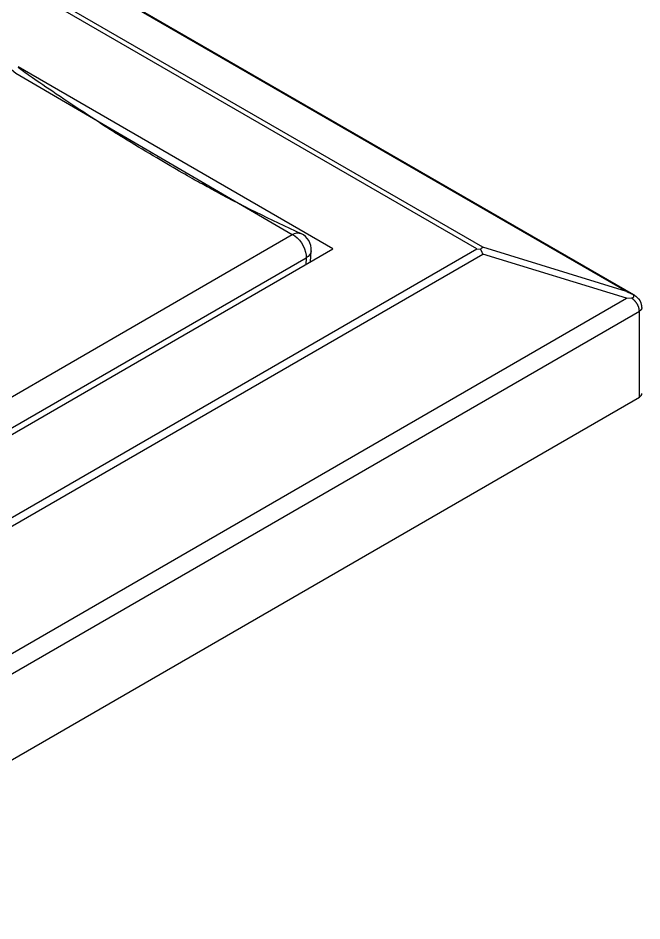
# Model space of a CAD drawing. Extents: x 2.69 to 8.09, y 2.38 to 7.06.
# Drawn here: x 7.6948 to 7.7643, y 6.7672 to 6.8676 of the extents above; entities that cross this region are included whole.
import ezdxf

# ---------------------------------------------------------------- set-up
doc = ezdxf.new("R2010")
doc.units = 0
doc.header["$LTSCALE"] = 0.5
doc.layers.add('TANGENT_LINES', color=7, linetype='CONTINUOUS')
doc.layers.add('VISIBLE', color=7, linetype='CONTINUOUS')

msp = doc.modelspace()

# ---------------------------------------------------------------- linework, layer by layer
at = {"layer": 'TANGENT_LINES'}
for p, q in [((7.762530315260667, 6.837219998584398), (7.652323583225156, 6.900847884211419)), ((7.746524847472947, 6.842133398466079), (7.661076170033426, 6.891467214782764)), ((7.745871370060289, 6.841944248722436), (7.66234757577178, 6.890166733247352)), ((7.662002999406045, 6.806975915908664), (7.725336382366651, 6.8435414611613)), ((7.662352950338486, 6.793724867205015), (7.745871370060289, 6.841944248722436)), ((7.663006427751143, 6.793159446237698), (7.746524847472947, 6.841378827755118)), ((7.762530315260667, 6.837219998584398), (7.746524847472947, 6.842133398466079)), ((7.762530315260895, 6.836465427873325), (7.74652484747295, 6.841378827755125)), ((7.663538410325955, 6.804383745323093), (7.726871793286561, 6.84094929057573)), ((7.726871793286589, 6.840949290575711), (7.726825442491883, 6.840190998641864)), ((7.663006427751422, 6.779005285333418), (7.762530315260946, 6.836465427873276)), ((7.763090233657725, 6.836965083790496), (7.763375715008312, 6.836830942835085)), ((7.663048921579811, 6.776757972021051), (7.763964751571986, 6.83502175291811)), ((7.763964751571986, 6.825469662104198), (7.763964751571986, 6.835021753028798))]:
    msp.add_line(p, q, dxfattribs=at)
for points in [[(7.636824915261114, 6.918239287757471), (7.664562399609069, 6.886813213435765), (7.694555140826914, 6.861501322718051), (7.725336382366669, 6.843541461161104)], [(7.725336382366669, 6.843541461161106), (7.725590385391637, 6.843658997084971), (7.725840849744281, 6.843717223369835), (7.726079524978536, 6.843714222006937), (7.726298548988973, 6.843650091862969)], [(7.725336382366656, 6.84354146116125), (7.725605545929326, 6.843388750635914), (7.725870125278849, 6.843178814995526), (7.726120226265933, 6.842919504945637), (7.726346496170837, 6.84262051758601), (7.726540473455559, 6.842293033780075), (7.726694904189595, 6.8419493000379), (7.726804013316269, 6.841602170548479), (7.726863720615448, 6.841264626487402), (7.726871793286525, 6.840949290575753)], [(7.727447931493447, 6.841740626100217), (7.727400024749061, 6.841517666155803), (7.727284978308516, 6.841306642740275), (7.727106821342542, 6.841114946341896), (7.726871793286525, 6.840949290575737)], [(7.763964751571986, 6.83502175291811), (7.763961867723823, 6.835055033198731), (7.763958887347592, 6.835088312313554), (7.763955713915232, 6.835121589096788), (7.763952250898677, 6.835154862382633), (7.763948401769861, 6.835188131005296), (7.763944070000718, 6.835221393798982), (7.763939159063185, 6.835254649597891), (7.763933572429194, 6.835287897236231), (7.763927213570682, 6.835321135548208), (7.763919985959584, 6.83535436336802), (7.763911793068792, 6.835387579529796), (7.763902563556522, 6.835420780748507), (7.76389231684554, 6.835453956101968), (7.7638810927982, 6.835487092948174), (7.763868931276845, 6.835520178645103), (7.763855872143828, 6.835553200550748), (7.763841955261494, 6.83558614602309), (7.763827220492194, 6.835619002420118), (7.763811707698277, 6.83565175709982), (7.76379545674209, 6.835684397420179), (7.763778507485981, 6.835716910739183), (7.7637608997923, 6.835749284414816), (7.763742673026486, 6.835781505725372), (7.763723846125504, 6.83581355867275), (7.763704410827702, 6.835845422896646), (7.763684356985616, 6.835877077734295), (7.763663674451783, 6.835908502522948), (7.763642353078738, 6.835939676599838), (7.76362038271902, 6.835970579302209), (7.763597753225164, 6.836001189967302), (7.763574454449708, 6.836031487932359), (7.763550476245187, 6.836061452534619), (7.763525808464141, 6.836091063111326), (7.763500440959102, 6.836120298999716), (7.763474363582791, 6.836149139537181), (7.763447577945716, 6.83617757350986), (7.76342012921944, 6.83620562471027), (7.763392072661395, 6.836233325036098), (7.763363463529013, 6.836260706385034), (7.76333435707973, 6.83628780065477), (7.76330480857098, 6.836314639742993), (7.763274873260194, 6.83634125554739), (7.763244606404805, 6.836367679965654), (7.763214063262252, 6.836393944895473), (7.763183299089965, 6.836420082234535), (7.763152369145375, 6.836446123880529), (7.763121328685918, 6.836472101731143), (7.763090232969029, 6.836498047684071)]]:
    msp.add_lwpolyline(points, dxfattribs=at)
at = {"layer": 'VISIBLE'}
for p, q in [((7.763349095082976, 6.836846596545106), (7.652134667678538, 6.901056275357503)), ((7.729862160747044, 6.841944248722436), (7.694810052080776, 6.862181592848424)), ((7.662352950338486, 6.802967788398196), (7.729862160747044, 6.841944248722436)), ((7.727371149222936, 6.840499237696372), (7.727447931493512, 6.841740626100192)), ((7.74587137006029, 6.841944248722436), (7.746288226510255, 6.841926111011997)), ((7.762530315260654, 6.83721999858436), (7.763090236556323, 6.836965083945688)), ((7.76253031526087, 6.836465427873154), (7.763090234675643, 6.836498048869613)), ((7.663048921579811, 6.767205881207139), (7.763964751571986, 6.825469662104198))]:
    msp.add_line(p, q, dxfattribs=at)
for points in [[(7.706103999234367, 6.85454568046695), (7.706047040284854, 6.854579954147653), (7.705982444829077, 6.854619291785549), (7.705902576360764, 6.854668757337834), (7.705799798373649, 6.854733414761696), (7.705666474361465, 6.854818328014335), (7.705495295247082, 6.85492834507396), (7.705284550181459, 6.855064621212611), (7.705037225845555, 6.855225213115095), (7.704756454470505, 6.85540808145835), (7.704445368287445, 6.855611186919298), (7.704107099527507, 6.855832490174872), (7.703744780421825, 6.856069951901997), (7.703361543201534, 6.856321532777605), (7.702960520097771, 6.856585193478627), (7.702544843341665, 6.856858894681986), (7.702117645164352, 6.857140597064616), (7.70168205779697, 6.857428261303446), (7.701241213470648, 6.8577198480754), (7.700798244416525, 6.858013318057415), (7.700356282865733, 6.858306631926415), (7.699918461049403, 6.85859775035933), (7.699487911198675, 6.858884634033089), (7.699067765544681, 6.85916524362462), (7.698661156318558, 6.859437539810858), (7.698271215751433, 6.859699483268724), (7.697901076074446, 6.85994903467515), (7.69755386951873, 6.860184154707067), (7.6972325938613, 6.860402890575038), (7.696937585290632, 6.860605002467495), (7.69666673781434, 6.86079182234165), (7.696417854969301, 6.860964740380984), (7.696188740292387, 6.86112514676898), (7.695977197320474, 6.861274431689119), (7.69578102959044, 6.861413985324885), (7.695598040639154, 6.861545197859757), (7.695426034003495, 6.861669459477219), (7.695262813220335, 6.861788160360753), (7.695106181826553, 6.861902690693841), (7.69495394335902, 6.862014440659964), (7.694803901354613, 6.862124800442606)], [(7.716226234255251, 6.848659793608746), (7.716043484929999, 6.84875742510666), (7.715859398751923, 6.848855920370749), (7.715672638868196, 6.848956143167181), (7.715481868425993, 6.849058957262129), (7.715285750572487, 6.849165226421766), (7.715082948454855, 6.849275814412265), (7.71487212522027, 6.849391584999799), (7.714651944015908, 6.849513401950535), (7.714421067988942, 6.84964212903065), (7.714178160286547, 6.849778630006314), (7.7139218840559, 6.849923768643702), (7.713650969860881, 6.850078365149762), (7.713365243784637, 6.850242531895494), (7.713065421946075, 6.850415806182784), (7.712752246227421, 6.850597708667339), (7.712426458510899, 6.850787760004867), (7.712088800678738, 6.850985480851076), (7.711740014613168, 6.851190391861674), (7.711380842196414, 6.851402013692366), (7.711012025310703, 6.851619866998861), (7.710634305838264, 6.851843472436867), (7.710248425661323, 6.852072350662091), (7.709855126662109, 6.852306022330239), (7.709455150722849, 6.852544008097022), (7.709049239725767, 6.852785828618144), (7.708638135553095, 6.853031004549313), (7.708222580087059, 6.853279056546238), (7.707803315209883, 6.853529505264625), (7.707381082803801, 6.853781871360182), (7.706956624751037, 6.854035675488618), (7.706530682933815, 6.854290438305638), (7.706103999234367, 6.85454568046695)], [(7.746288220892631, 6.841926120356426), (7.746414286941534, 6.842054282304393), (7.746524847472934, 6.842133398466089)], [(7.746524847472934, 6.841378827755149), (7.746414292524729, 6.841671527605311), (7.746288233352511, 6.841926116581908)], [(7.76309023261576, 6.836498053837516), (7.763101963639708, 6.836499296073568), (7.763113682753813, 6.836500577433161), (7.763125378048231, 6.836501937039829), (7.763137037613116, 6.83650341401711), (7.763148649538624, 6.836505047488545), (7.763160201914917, 6.836506876577674), (7.763171682832144, 6.836508940408031), (7.763183080380464, 6.836511278103154), (7.763194382650032, 6.836513928786584), (7.763205577731006, 6.836516931581857), (7.763216653713543, 6.836520325612515), (7.763227597030475, 6.836524146685306), (7.763238377496178, 6.836528397348534), (7.763248955340002, 6.836533060968065), (7.763259290675652, 6.836538120678306), (7.763269343616834, 6.83654355961366), (7.763279074277242, 6.836549360908529), (7.76328844277058, 6.836555507697319), (7.76329740921055, 6.83656198311443), (7.76330593371085, 6.836568770294268), (7.763313976385183, 6.836575852371236), (7.76332149734725, 6.836583212479738), (7.763328460795015, 6.836590833549778), (7.763334849446009, 6.83659869758457), (7.763340651264251, 6.83660678632476), (7.763345854214097, 6.836615081510979), (7.763350446259904, 6.836623564883856), (7.763354415366035, 6.836632218184032), (7.763357749496842, 6.836641023152131), (7.763360436616686, 6.836649961528791), (7.763362464689924, 6.83665901505464), (7.763363823853426, 6.836668164932002), (7.763364525495255, 6.836677387097525), (7.763364593024694, 6.836686654509205), (7.763364049987541, 6.836695940091225), (7.763362919929585, 6.836705216767755), (7.763361226396618, 6.836714457462973), (7.763358992934435, 6.836723635101055), (7.76335624308883, 6.836732722606178), (7.763353000405594, 6.836741692902513), (7.763349287918447, 6.836750521308814), (7.763345124242901, 6.836759203804506), (7.763340525735856, 6.836767746930829), (7.763335508736029, 6.836776157314065), (7.763330089582132, 6.836784441580492), (7.763324284612886, 6.836792606356391), (7.763318110167008, 6.836800658268041), (7.763311582583208, 6.836808603941724), (7.763304718200206, 6.836816450003715), (7.763297533356708, 6.836824203076336), (7.763290044382622, 6.836831866582675), (7.763282267583216, 6.836839434981068), (7.763274219259475, 6.836846901171429), (7.763265915712378, 6.836854258053679), (7.76325737324291, 6.83686149852773), (7.76324860815205, 6.836868615493502), (7.763239636740785, 6.836875601850914), (7.763230475310095, 6.836882450499879), (7.763221140160965, 6.836889154340318), (7.763211647594372, 6.836895706272145), (7.763202013892081, 6.836902099281438), (7.763192253693407, 6.836908333714518), (7.763182378762013, 6.836914422804369), (7.763172400571174, 6.836920381085319), (7.763162330594159, 6.836926223091687), (7.763152180304242, 6.836931963357796), (7.763141961174693, 6.83693761641797), (7.763131684678786, 6.836943196806532), (7.763121362289791, 6.836948719057801), (7.763111005480981, 6.836954197706104), (7.763100625725627, 6.836959647285761), (7.763090234497003, 6.836965082331097)], [(7.764252720879194, 6.835422771647616), (7.764247950751177, 6.835463174329219), (7.764243103927487, 6.835503528632977), (7.764238103712453, 6.835543786181037), (7.764232873410402, 6.835583898595558), (7.764227336325662, 6.835623817498685), (7.764221415762566, 6.835663494512578), (7.764215035025432, 6.835702881259382), (7.764208117418598, 6.835741929361255), (7.764200586246389, 6.835780590440351), (7.764192364813129, 6.835818816118817), (7.764183376423149, 6.835856558018809), (7.764173544380776, 6.835893767762476), (7.764162792038054, 6.835930400683027), (7.764151043428328, 6.835966465105212), (7.764138223093229, 6.836002008887071), (7.764124255586554, 6.836037080833401), (7.764109065462105, 6.836071729749005), (7.764092577273679, 6.836106004438679), (7.764074715575076, 6.836139953707224), (7.764055404920098, 6.836173626359439), (7.764034569862545, 6.836207071200126), (7.764012134956211, 6.836240337034078), (7.763988024754902, 6.836273472666101), (7.763962163812415, 6.836306526900991), (7.763934481131453, 6.836339547446057), (7.763905001209372, 6.83637255845125), (7.763873840391061, 6.836405561408861), (7.763841118740532, 6.836438556893718), (7.763806956321801, 6.836471545480646), (7.763771473198886, 6.836504527744474), (7.763734789435806, 6.836537504260032), (7.763697025096574, 6.836570475602143), (7.76365830024521, 6.836603442345637), (7.763618734945731, 6.83663640506534), (7.76357844926215, 6.83666936433608), (7.763537563258485, 6.836702320732682), (7.763496196998752, 6.836735274829975), (7.763454470546971, 6.836768227202787), (7.763412503967158, 6.836801178425946), (7.763370417323324, 6.836834129074274)], [(7.76425303203957, 6.835423159613239), (7.764249925943583, 6.835408071787263), (7.764246771991864, 6.835393004585679), (7.764243522328683, 6.835377978632883), (7.764240129098306, 6.835363014553264), (7.764236544445005, 6.835348132971218), (7.764232720513047, 6.835333354511136), (7.764228609446699, 6.835318699797411), (7.764224163390233, 6.83530418945444), (7.764219334487914, 6.83528984410661), (7.76421407488401, 6.835275684378318), (7.764208336722796, 6.835261730893955), (7.764202072148535, 6.835248004277916), (7.764195233305495, 6.835234525154591), (7.764187772337948, 6.835221314148374), (7.764179641390163, 6.835208391883661), (7.764170800999605, 6.835195775367619), (7.764161269738239, 6.835183456596295), (7.764151090703736, 6.835171416995871), (7.764140307080976, 6.835159637954955), (7.764128962054832, 6.835148100862153), (7.764117098810183, 6.835136787106072), (7.764104760531901, 6.835125678075319), (7.764091990404864, 6.8351147551585), (7.764078831613946, 6.83510399974422), (7.764065327344024, 6.835093393221088), (7.764051520779971, 6.835082916977711), (7.764037455106668, 6.835072552402693), (7.764023173508983, 6.835062280884642), (7.764008719171799, 6.835052083812166), (7.763994135279988, 6.83504194257387), (7.763979465018426, 6.83503183855836), (7.763964751571986, 6.835021753154243)], [(7.763964751571986, 6.825469662104198), (7.76408715593332, 6.825555773979989), (7.764178110579195, 6.825654018310376), (7.764234120173577, 6.825760619620839), (7.764253032299164, 6.825871481282799)]]:
    msp.add_lwpolyline(points, dxfattribs=at)
for centre, radius, start, end in [((7.795116217347894, 6.994642616725333), 0.1659355720677332, 241.6129496412983, 245.4978988593217), ((7.72548295953046, 6.841858494394034), 0.0019685039370079, 356.5672419539285, 65.53086710199327)]:
    msp.add_arc(centre, radius, start, end, dxfattribs=at)

doc.saveas('drawing.dxf')
